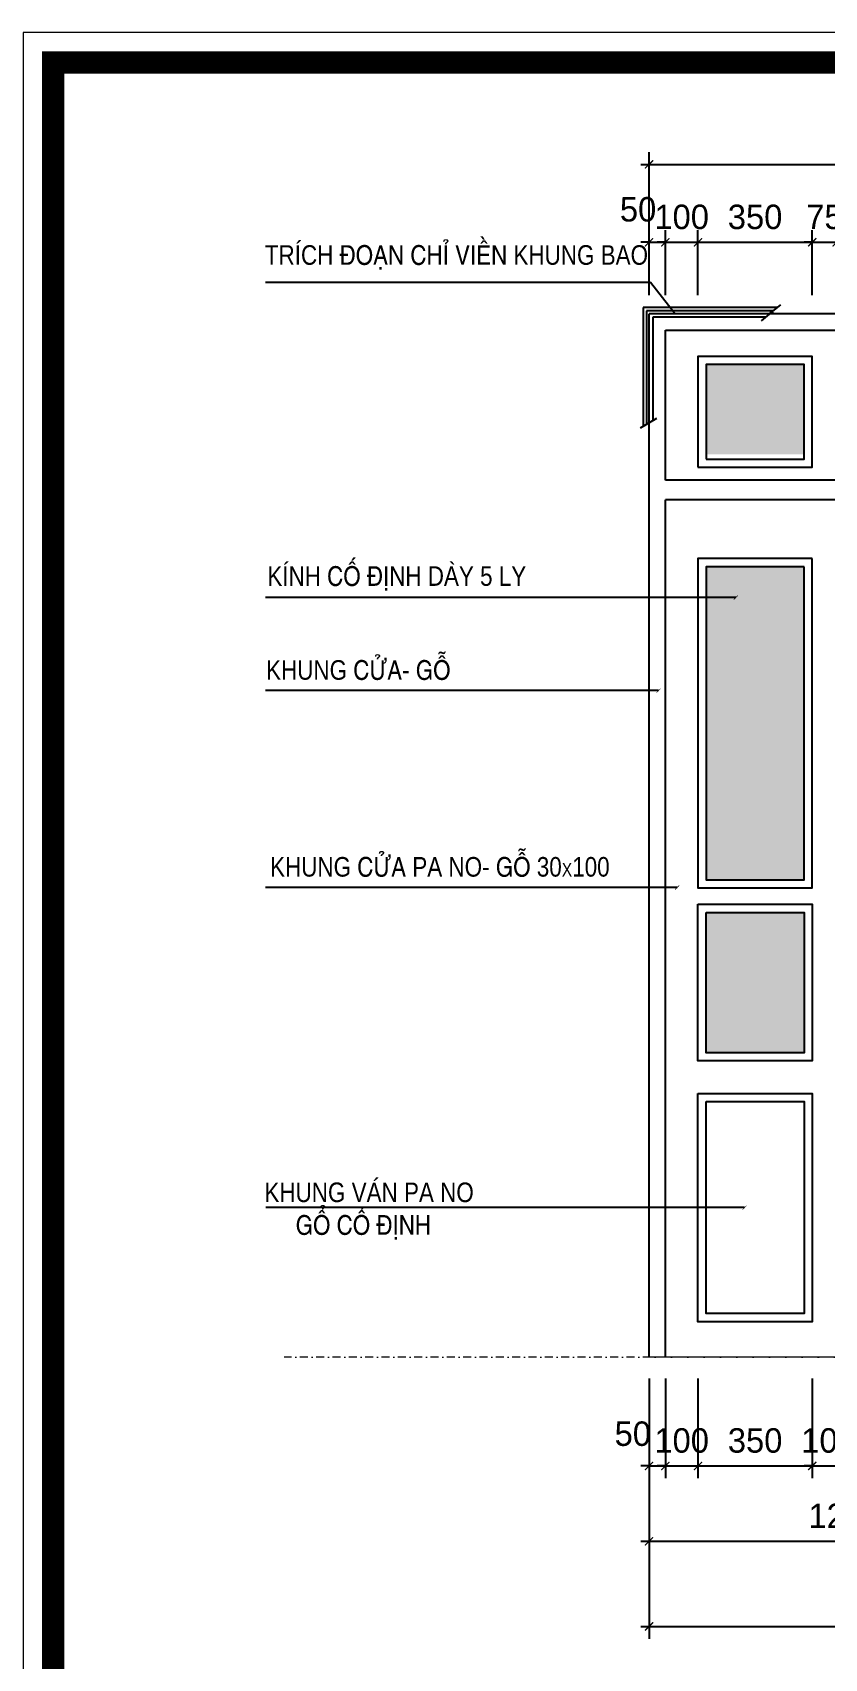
# Model space of a CAD drawing. Header units: millimetres. Extents: x 615730 to 2792744, y 139412 to 597571.
# Drawn here: x 825039 to 829893, y 294317 to 304290 of the extents above; entities that cross this region are included whole.
import ezdxf

# ---------------------------------------------------------------- set-up
doc = ezdxf.new("R2010")
doc.units = ezdxf.units.MM
doc.header["$MEASUREMENT"] = 0
doc.header["$PDMODE"] = 34
doc.linetypes.add('DASHDOT', pattern=[1, 0.5, -0.25, 0, -0.25])
doc.layers.get('0').update_dxf_attribs({"lineweight": 5})
for name, color, linetype in [('DA', 135, 'Continuous'), ('H', 252, 'Continuous'), ('NC', 7, 'Continuous'), ('NET2', 5, 'Continuous'), ('noi that', 29, 'Continuous'), ('NOITHAT', 144, 'Continuous'), ('VL', 155, 'Continuous')]:
    doc.layers.add(name, color=color, linetype=linetype)
for name, color, linetype, lineweight in [('KITCHEN', 4, 'Continuous', 20), ('thay', 7, 'Continuous', 15), ('TIM TRUC', 149, 'DASHDOT', 9)]:
    doc.layers.add(name, color=color, linetype=linetype, lineweight=lineweight)
doc.styles.add('KC2', font='', dxfattribs={"height": 120})
doc.styles.add('RO', font='ROMANS.SHX', dxfattribs={"height": 120})
doc.styles.add('VNI-AVO', font='vni-roms.shx')
doc.styles.get('KC2').set_extended_font_data('VNI-Helve-Condense')
doc.dimstyles.new('50 CS', dxfattribs={"dimtxt": 150, "dimasz": 50, "dimexe": 75, "dimexo": 0, "dimgap": 80, "dimtad": 1, "dimdec": 0, "dimlfac": 0.5, "dimzin": 12, "dimtxsty": 'VNI-AVO', "dimblk": 'ARCHTICK', "dimcen": 0, "dimdle": 50, "dimclrd": 252, "dimclre": 252, "dimclrt": 2, "dimadec": 0, "dimazin": 0, "dimtfac": 1, "dimtdec": 0, "dimtix": 1, "dimtmove": 2, "dimatfit": 0, "dimldrblk": 'OPEN90', "dimfxl": 1, "dimlwd": -1, "dimlwe": -1, "dimarcsym": 0})
doc.dimstyles.new('TL1-50TRUC', dxfattribs={"dimtxt": 150, "dimasz": 25, "dimexe": 50, "dimexo": 0, "dimgap": 20, "dimtad": 1, "dimdec": 0, "dimlfac": 0.5, "dimdsep": 46, "dimtxsty": 'RO', "dimblk": 'DOT', "dimcen": 100, "dimdle": 50, "dimclrd": 4, "dimclre": 4, "dimclrt": 30, "dimadec": 0, "dimazin": 0, "dimtfac": 1, "dimtdec": 0, "dimtix": 1, "dimtmove": 1, "dimatfit": 3, "dimldrblk": 'ARCHTICK', "dimfxl": 1, "dimtolj": 1, "dimarcsym": 0})

# ---------------------------------------------------------------- blocks, each defined once
blk = doc.blocks.new('_ARCHTICK')
at = {"color": 0, "linetype": 'ByBlock', "const_width": 0.15}
blk.add_lwpolyline([(-0.5, -0.5), (0.5, 0.5)], dxfattribs=at)
blk = doc.blocks.new('*D235')
at = {"layer": 'DEFPOINTS', "color": 0, "ltscale": 10, "transparency": 16777216}
for p in [(828818, 296033.1), (828918, 296033.1), (828918, 295497.9)]:
    blk.add_point(p, dxfattribs=at)
at = {"layer": 'VL', "color": 252, "ltscale": 10, "transparency": 16777216}
for p, q in [((828818, 296033.1), (828818, 295422.9)), ((828918, 296033.1), (828918, 295422.9)), ((828818, 295497.9), (828768, 295497.9)), ((828818, 295497.9), (828918, 295497.9)), ((828918, 295497.9), (828968, 295497.9))]:
    blk.add_line(p, q, dxfattribs=at)
at = {"layer": 'VL', "color": 252, "ltscale": 10, "transparency": 16777216, "xscale": 50, "yscale": 50, "zscale": 50}
blk.add_blockref('_ARCHTICK', (828818, 295497.9), dxfattribs=at)
at = {"layer": 'VL', "color": 252, "ltscale": 10, "transparency": 16777216, "xscale": 50, "yscale": 50, "zscale": 50, "rotation": 180}
blk.add_blockref('_ARCHTICK', (828918, 295497.9), dxfattribs=at)
at = {"layer": 'VL', "color": 2, "ltscale": 10, "transparency": 16777216, "insert": (828718.4, 295694.5), "char_height": 150, "attachment_point": 5, "style": 'VNI-AVO'}
blk.add_mtext('50', dxfattribs=at)
blk = doc.blocks.new('_Open90')
at = {"color": 0, "linetype": 'ByBlock', "lineweight": -2}
for p, q in [((0, 0), (-1, 0)), ((-0.5, 0.5), (0, 0)), ((0, 0), (-0.5, -0.5))]:
    blk.add_line(p, q, dxfattribs=at)
blk = doc.blocks.new('*D236')
at = {"layer": 'DEFPOINTS', "color": 0, "ltscale": 10, "transparency": 16777216}
for p in [(828918, 296033.1), (829118, 296033.1), (829118, 295497.9)]:
    blk.add_point(p, dxfattribs=at)
at = {"layer": 'VL', "color": 252, "ltscale": 10, "transparency": 16777216}
for p, q in [((828918, 296033.1), (828918, 295422.9)), ((829118, 296033.1), (829118, 295422.9)), ((828918, 295497.9), (828868, 295497.9)), ((828918, 295497.9), (829118, 295497.9)), ((829118, 295497.9), (829168, 295497.9))]:
    blk.add_line(p, q, dxfattribs=at)
at = {"layer": 'VL', "color": 252, "ltscale": 10, "transparency": 16777216, "xscale": 50, "yscale": 50, "zscale": 50}
blk.add_blockref('_ARCHTICK', (828918, 295497.9), dxfattribs=at)
at = {"layer": 'VL', "color": 252, "ltscale": 10, "transparency": 16777216, "xscale": 50, "yscale": 50, "zscale": 50, "rotation": 180}
blk.add_blockref('_ARCHTICK', (829118, 295497.9), dxfattribs=at)
at = {"layer": 'VL', "color": 2, "ltscale": 10, "transparency": 16777216, "insert": (829018, 295652.9), "char_height": 150, "attachment_point": 5, "style": 'VNI-AVO'}
blk.add_mtext('100', dxfattribs=at)
blk = doc.blocks.new('*D237')
at = {"layer": 'DEFPOINTS', "color": 0, "ltscale": 10, "transparency": 16777216}
for p in [(829118, 296033.1), (829818.5, 296033.1), (829818.5, 295497.9)]:
    blk.add_point(p, dxfattribs=at)
at = {"layer": 'VL', "color": 252, "ltscale": 10, "transparency": 16777216}
for p, q in [((829118, 296033.1), (829118, 295422.9)), ((829818.5, 296033.1), (829818.5, 295422.9)), ((829068, 295497.9), (829868.5, 295497.9))]:
    blk.add_line(p, q, dxfattribs=at)
at = {"layer": 'VL', "color": 252, "ltscale": 10, "transparency": 16777216, "xscale": 50, "yscale": 50, "zscale": 50, "rotation": 180}
blk.add_blockref('_ARCHTICK', (829118, 295497.9), dxfattribs=at)
at = {"layer": 'VL', "color": 252, "ltscale": 10, "transparency": 16777216, "xscale": 50, "yscale": 50, "zscale": 50}
blk.add_blockref('_ARCHTICK', (829818.5, 295497.9), dxfattribs=at)
at = {"layer": 'VL', "color": 2, "ltscale": 10, "transparency": 16777216, "insert": (829468.2, 295652.9), "char_height": 150, "attachment_point": 5, "style": 'VNI-AVO'}
blk.add_mtext('350', dxfattribs=at)
blk = doc.blocks.new('*D238')
at = {"layer": 'DEFPOINTS', "color": 0, "ltscale": 10, "transparency": 16777216}
for p in [(829818.5, 296033.1), (830018, 296033.1), (830018, 295497.9)]:
    blk.add_point(p, dxfattribs=at)
at = {"layer": 'VL', "color": 252, "ltscale": 10, "transparency": 16777216}
for p, q in [((829818.5, 296033.1), (829818.5, 295422.9)), ((830018, 296033.1), (830018, 295422.9)), ((829818.5, 295497.9), (829768.5, 295497.9)), ((829818.5, 295497.9), (830018, 295497.9)), ((830018, 295497.9), (830068, 295497.9))]:
    blk.add_line(p, q, dxfattribs=at)
at = {"layer": 'VL', "color": 252, "ltscale": 10, "transparency": 16777216, "xscale": 50, "yscale": 50, "zscale": 50}
blk.add_blockref('_ARCHTICK', (829818.5, 295497.9), dxfattribs=at)
at = {"layer": 'VL', "color": 252, "ltscale": 10, "transparency": 16777216, "xscale": 50, "yscale": 50, "zscale": 50, "rotation": 180}
blk.add_blockref('_ARCHTICK', (830018, 295497.9), dxfattribs=at)
at = {"layer": 'VL', "color": 2, "ltscale": 10, "transparency": 16777216, "insert": (829918.2, 295652.9), "char_height": 150, "attachment_point": 5, "style": 'VNI-AVO'}
blk.add_mtext('100', dxfattribs=at)
blk = doc.blocks.new('*D249')
at = {"layer": 'DEFPOINTS', "color": 0, "ltscale": 10, "transparency": 16777216}
for p in [(828818, 296033.1), (831218, 296033.1), (831218, 295035.3)]:
    blk.add_point(p, dxfattribs=at)
at = {"layer": 'VL', "color": 252, "ltscale": 10, "transparency": 16777216}
for p, q in [((828818, 296033.1), (828818, 294960.3)), ((831218, 296033.1), (831218, 294960.3)), ((828768, 295035.3), (831268, 295035.3))]:
    blk.add_line(p, q, dxfattribs=at)
at = {"layer": 'VL', "color": 252, "ltscale": 10, "transparency": 16777216, "xscale": 50, "yscale": 50, "zscale": 50, "rotation": 180}
blk.add_blockref('_ARCHTICK', (828818, 295035.3), dxfattribs=at)
at = {"layer": 'VL', "color": 252, "ltscale": 10, "transparency": 16777216, "xscale": 50, "yscale": 50, "zscale": 50}
blk.add_blockref('_ARCHTICK', (831218, 295035.3), dxfattribs=at)
at = {"layer": 'VL', "color": 2, "ltscale": 10, "transparency": 16777216, "insert": (830018, 295190.3), "char_height": 150, "attachment_point": 5, "style": 'VNI-AVO'}
blk.add_mtext('1200', dxfattribs=at)
blk = doc.blocks.new('*D251')
at = {"layer": 'DEFPOINTS', "color": 0, "ltscale": 10, "transparency": 16777216}
for p in [(828818, 296033.1), (833618, 296033.1), (833618, 294512.9)]:
    blk.add_point(p, dxfattribs=at)
at = {"layer": 'VL', "color": 252, "ltscale": 10, "transparency": 16777216}
for p, q in [((828818, 296033.1), (828818, 294437.9)), ((833618, 296033.1), (833618, 294437.9)), ((828768, 294512.9), (833668, 294512.9))]:
    blk.add_line(p, q, dxfattribs=at)
at = {"layer": 'VL', "color": 252, "ltscale": 10, "transparency": 16777216, "xscale": 50, "yscale": 50, "zscale": 50, "rotation": 180}
blk.add_blockref('_ARCHTICK', (828818, 294512.9), dxfattribs=at)
at = {"layer": 'VL', "color": 252, "ltscale": 10, "transparency": 16777216, "xscale": 50, "yscale": 50, "zscale": 50}
blk.add_blockref('_ARCHTICK', (833618, 294512.9), dxfattribs=at)
at = {"layer": 'VL', "color": 2, "ltscale": 10, "transparency": 16777216, "insert": (831218, 294667.9), "char_height": 150, "attachment_point": 5, "style": 'VNI-AVO'}
blk.add_mtext('2400', dxfattribs=at)
blk = doc.blocks.new('*D263')
at = {"layer": 'DEFPOINTS', "color": 0, "ltscale": 10, "transparency": 16777216}
for p in [(828918, 303003.1), (828818, 302679.6), (828918, 302679.6)]:
    blk.add_point(p, dxfattribs=at)
at = {"layer": 'VL', "color": 252, "ltscale": 10, "transparency": 16777216}
for p, q in [((828818, 303003.1), (828768, 303003.1)), ((828818, 302679.6), (828818, 303078.1)), ((828818, 303003.1), (828918, 303003.1)), ((828918, 302679.6), (828918, 303078.1)), ((828918, 303003.1), (828968, 303003.1))]:
    blk.add_line(p, q, dxfattribs=at)
at = {"layer": 'VL', "color": 252, "ltscale": 10, "transparency": 16777216, "xscale": 50, "yscale": 50, "zscale": 50}
blk.add_blockref('_ARCHTICK', (828818, 303003.1), dxfattribs=at)
at = {"layer": 'VL', "color": 252, "ltscale": 10, "transparency": 16777216, "xscale": 50, "yscale": 50, "zscale": 50, "rotation": 180}
blk.add_blockref('_ARCHTICK', (828918, 303003.1), dxfattribs=at)
at = {"layer": 'VL', "color": 2, "ltscale": 10, "transparency": 16777216, "insert": (828750.7, 303204.7), "char_height": 150, "attachment_point": 5, "style": 'VNI-AVO'}
blk.add_mtext('50', dxfattribs=at)
blk = doc.blocks.new('*D264')
at = {"layer": 'DEFPOINTS', "color": 0, "ltscale": 10, "transparency": 16777216}
for p in [(829118, 303003.1), (828918, 302679.6), (829118, 302679.6)]:
    blk.add_point(p, dxfattribs=at)
at = {"layer": 'VL', "color": 252, "ltscale": 10, "transparency": 16777216}
for p, q in [((828918, 303003.1), (828868, 303003.1)), ((828918, 302679.6), (828918, 303078.1)), ((828918, 303003.1), (829118, 303003.1)), ((829118, 302679.6), (829118, 303078.1)), ((829118, 303003.1), (829168, 303003.1))]:
    blk.add_line(p, q, dxfattribs=at)
at = {"layer": 'VL', "color": 252, "ltscale": 10, "transparency": 16777216, "xscale": 50, "yscale": 50, "zscale": 50}
blk.add_blockref('_ARCHTICK', (828918, 303003.1), dxfattribs=at)
at = {"layer": 'VL', "color": 252, "ltscale": 10, "transparency": 16777216, "xscale": 50, "yscale": 50, "zscale": 50, "rotation": 180}
blk.add_blockref('_ARCHTICK', (829118, 303003.1), dxfattribs=at)
at = {"layer": 'VL', "color": 2, "ltscale": 10, "transparency": 16777216, "insert": (829018, 303158.1), "char_height": 150, "attachment_point": 5, "style": 'VNI-AVO'}
blk.add_mtext('100', dxfattribs=at)
blk = doc.blocks.new('*D265')
at = {"layer": 'DEFPOINTS', "color": 0, "ltscale": 10, "transparency": 16777216}
for p in [(829818, 303003.1), (829118, 302679.6), (829818, 302679.6)]:
    blk.add_point(p, dxfattribs=at)
at = {"layer": 'VL', "color": 252, "ltscale": 10, "transparency": 16777216}
for p, q in [((829068, 303003.1), (829868, 303003.1)), ((829118, 302679.6), (829118, 303078.1)), ((829818, 302679.6), (829818, 303078.1))]:
    blk.add_line(p, q, dxfattribs=at)
at = {"layer": 'VL', "color": 252, "ltscale": 10, "transparency": 16777216, "xscale": 50, "yscale": 50, "zscale": 50, "rotation": 180}
blk.add_blockref('_ARCHTICK', (829118, 303003.1), dxfattribs=at)
at = {"layer": 'VL', "color": 252, "ltscale": 10, "transparency": 16777216, "xscale": 50, "yscale": 50, "zscale": 50}
blk.add_blockref('_ARCHTICK', (829818, 303003.1), dxfattribs=at)
at = {"layer": 'VL', "color": 2, "ltscale": 10, "transparency": 16777216, "insert": (829468, 303158.1), "char_height": 150, "attachment_point": 5, "style": 'VNI-AVO'}
blk.add_mtext('350', dxfattribs=at)
blk = doc.blocks.new('*D266')
at = {"layer": 'DEFPOINTS', "color": 0, "ltscale": 10, "transparency": 16777216}
for p in [(829968, 303003.1), (829818, 302679.6), (829968, 302679.6)]:
    blk.add_point(p, dxfattribs=at)
at = {"layer": 'VL', "color": 252, "ltscale": 10, "transparency": 16777216}
for p, q in [((829818, 303003.1), (829768, 303003.1)), ((829818, 302679.6), (829818, 303078.1)), ((829818, 303003.1), (829968, 303003.1)), ((829968, 302679.6), (829968, 303078.1)), ((829968, 303003.1), (830018, 303003.1))]:
    blk.add_line(p, q, dxfattribs=at)
at = {"layer": 'VL', "color": 252, "ltscale": 10, "transparency": 16777216, "xscale": 50, "yscale": 50, "zscale": 50}
blk.add_blockref('_ARCHTICK', (829818, 303003.1), dxfattribs=at)
at = {"layer": 'VL', "color": 252, "ltscale": 10, "transparency": 16777216, "xscale": 50, "yscale": 50, "zscale": 50, "rotation": 180}
blk.add_blockref('_ARCHTICK', (829968, 303003.1), dxfattribs=at)
at = {"layer": 'VL', "color": 2, "ltscale": 10, "transparency": 16777216, "insert": (829893, 303158.1), "char_height": 150, "attachment_point": 5, "style": 'VNI-AVO'}
blk.add_mtext('75', dxfattribs=at)
blk = doc.blocks.new('*D275')
at = {"layer": 'DEFPOINTS', "color": 0, "ltscale": 10, "transparency": 16777216}
for p in [(833618, 303480.8), (828818, 302679.6), (833618, 302679.6)]:
    blk.add_point(p, dxfattribs=at)
at = {"layer": 'VL', "color": 252, "ltscale": 10, "transparency": 16777216}
for p, q in [((828818, 302679.6), (828818, 303555.8)), ((833618, 302679.6), (833618, 303555.8)), ((828768, 303480.8), (833668, 303480.8))]:
    blk.add_line(p, q, dxfattribs=at)
at = {"layer": 'VL', "color": 252, "ltscale": 10, "transparency": 16777216, "xscale": 50, "yscale": 50, "zscale": 50, "rotation": 180}
blk.add_blockref('_ARCHTICK', (828818, 303480.8), dxfattribs=at)
at = {"layer": 'VL', "color": 252, "ltscale": 10, "transparency": 16777216, "xscale": 50, "yscale": 50, "zscale": 50}
blk.add_blockref('_ARCHTICK', (833618, 303480.8), dxfattribs=at)
at = {"layer": 'VL', "color": 2, "ltscale": 10, "transparency": 16777216, "insert": (831218, 303635.8), "char_height": 150, "attachment_point": 5, "style": 'VNI-AVO'}
blk.add_mtext('2400', dxfattribs=at)
blk = doc.blocks.new('_DOT')
at = {"color": 0, "linetype": 'ByBlock'}
blk.add_line((-0.5, 0), (-1, 0), dxfattribs=at)
at = {"color": 0, "linetype": 'ByBlock', "const_width": 0.5}
blk.add_lwpolyline([(-0.25, 0, 1), (0.25, 0, 1)], format="xyb", close=True, dxfattribs=at)

msp = doc.modelspace()

# ---------------------------------------------------------------- hatches: boundary and pattern name
at = {"layer": 'noi that'}
h = msp.add_hatch(color=5, dxfattribs=at)
h.set_gradient(color1=(0, 0, 255), one_color=1, tint=1, name='CURVED')
h.paths.add_polyline_path([(833268, 302253.2), (833268, 301703.2), (832668, 301703.2), (832668, 302253.2)])
h.paths.add_polyline_path([(832168.2, 302253.2), (832168.2, 301703.2), (830267.7, 301703.2), (830267.7, 302253.2)])
h.paths.add_polyline_path([(829168, 302253.2), (829768, 302253.2), (829768, 301703.2), (829168, 301703.2)])
h.paths.add_polyline_path([(832668, 301013.3), (833268, 301013.3), (833268, 299092.6), (832668, 299092.6)])
h.paths.add_polyline_path([(831467.4, 301013.3), (832168, 301013.3), (832168, 300153), (831467.4, 300153)])
h.paths.add_polyline_path([(832168, 299092.6), (831467.4, 299092.6), (831467.4, 299953), (832168, 299953)])
h.paths.add_polyline_path([(830268, 299953), (830968.5, 299953), (830968.5, 299092.6), (830268, 299092.6)])
h.paths.add_polyline_path([(830268, 300153), (830268, 301013.3), (830968.5, 301013.3), (830968.5, 300153)])
h.paths.add_polyline_path([(829768, 299092.6), (829168, 299092.6), (829168, 301013.3), (829768, 301013.3)])
h.paths.add_polyline_path([(832667.4, 298892.6), (833268, 298892.6), (833268, 298032.3), (832667.4, 298032.3)])
h.paths.add_polyline_path([(831467.4, 298892.6), (832168, 298892.6), (832168, 298032.3), (831467.4, 298032.3)])
h.paths.add_polyline_path([(830268, 298892.6), (830968.5, 298892.6), (830968.5, 298560.3, -0.002431), (830958, 298560.4, 0.108755), (830916.1, 298553.3, 1.91883), (830919.3, 298538.8, -0.020933), (830968.5, 298541.1), (830968.5, 298032.3), (830268, 298032.3)])
h.paths.add_polyline_path([(829168, 298892.6), (829768.5, 298892.6), (829768.5, 298032.3), (829168, 298032.3)])

# ---------------------------------------------------------------- linework, layer by layer
at = {"layer": 'DA'}
for p, q in [((833618, 302564.1), (828818, 302564.1)), ((828818, 296164.1), (828818, 302564.1)), ((828918, 301543.3), (828918, 302464.1)), ((833518, 301543.3), (828918, 301543.3)), ((833518, 301423.3), (828918, 301423.3)), ((828918, 296164.1), (828918, 301423.3))]:
    msp.add_line(p, q, dxfattribs=at)
for points in [[(829818, 301063.3), (829118, 301063.3), (829118, 299042.6), (829818, 299042.6)], [(829818, 301063.3), (829118, 301063.3), (829118, 299042.6), (829818, 299042.6)], [(829118, 298942.6), (829818.5, 298942.6), (829818.5, 297982.3), (829118, 297982.3)], [(829118, 297782.3), (829818.5, 297782.3), (829818.5, 296382), (829118, 296382)]]:
    msp.add_lwpolyline(points, close=True, dxfattribs=at)
at = {"layer": 'H', "const_width": 138.2}
msp.add_lwpolyline([(825165.9, 285120.6), (852168.8, 285120.6), (852168.8, 304105.6), (825165.9, 304105.6)], close=True, dxfattribs=at)
at = {"layer": 'KITCHEN'}
msp.add_line((833618, 296164.1), (828818, 296164.1), dxfattribs=at)
at = {"layer": 'NC', "linetype": 'Continuous', "ltscale": 20}
for p, q in [((828781.8, 302603.3), (828781.8, 301875.5)), ((829604, 302603.3), (828781.8, 302603.3)), ((829623.1, 302620.6), (829575.5, 302580.2)), ((828801.8, 302583.3), (828801.8, 301887.4)), ((829580.4, 302583.3), (828801.8, 302583.3)), ((828841.8, 302543.3), (828841.8, 301911.3)), ((829533.3, 302543.3), (828841.8, 302543.3)), ((829566.3, 302572.4), (829505.4, 302520.6)), ((829557.4, 302575.3), (829579.5, 302577.6)), ((829578.4, 302568.4), (829557.4, 302575.3)), ((829579.5, 302577.6), (829569.9, 302584)), ((828765.1, 301865.2), (828865.1, 301924.8))]:
    msp.add_line(p, q, dxfattribs=at)
at = {"layer": 'NET2'}
msp.add_line((828918, 302464.1), (833518, 302464.1), dxfattribs=at)
at = {"layer": 'NOITHAT'}
for points in [[(829118, 301623.2), (829818, 301623.2), (829818, 302303.2), (829118, 302303.2)], [(829168, 301673.2), (829768, 301673.2), (829768, 302253.2), (829168, 302253.2)], [(829768, 301013.3), (829168, 301013.3), (829168, 299092.6), (829768, 299092.6)], [(829768, 301013.3), (829168, 301013.3), (829168, 299092.6), (829768, 299092.6)], [(829168, 298892.6), (829768.5, 298892.6), (829768.5, 298032.3), (829168, 298032.3)], [(829168, 297732.3), (829768.5, 297732.3), (829768.5, 296432), (829168, 296432)]]:
    msp.add_lwpolyline(points, close=True, dxfattribs=at)
at = {"layer": 'thay', "linetype": 'Continuous'}
msp.add_lwpolyline([(824981.6, 284936.3), (852353.1, 284936.3), (852353.1, 304289.9), (824981.6, 304289.9)], close=True, dxfattribs=at)
at = {"layer": 'TIM TRUC', "ltscale": 100}
msp.add_line((852353.1, 296164.1), (826582.2, 296164.1), dxfattribs=at)

# ---------------------------------------------------------------- texts
at = {"layer": 'NC', "linetype": 'Continuous', "ltscale": 20, "attachment_point": 1, "style": 'KC2'}
for s, insert, char_height, width in [('TRÍCH ÑOAÏN CHÆ VIEÀN KHUNG BAO', (826463.2, 302985.3), 120, 2834.286), ('KÍNH COÁ ÑÒNH DAØY 5 LY', (826478.5, 301016), 120, 2063.157), ('{\\H1.2x;KHUNG CÖÛA- GOÃ }', (826470.7, 300439.9), 100, 2063.157), ('{\\H1.2x;KHUNG CÖÛA PA NO- GOÃ 30\\H0.7x;X\\H1.429x;100}', (826495.2, 299232.5), 100, 2317.414), ('{\\H1.2x;KHUNG VAÙN PA NO\\P     GOÅ COÁ ÑÒNH }', (826460.8, 297236), 100, 2554.933)]:
    msp.add_mtext(s, dxfattribs=dict(at, insert=insert, char_height=char_height, width=width))

# ---------------------------------------------------------------- dimensions: what is measured, and where the dimension line sits
at = {"layer": 'VL', "ltscale": 10}
for base, p1, p2, picture, middle in [((833618, 303480.8), (828818, 302679.6), (833618, 302679.6), '*D275', (831218, 303635.8)), ((829118, 303003.1), (828918, 302679.6), (829118, 302679.6), '*D264', (829018, 303158.1)), ((829818, 303003.1), (829118, 302679.6), (829818, 302679.6), '*D265', (829468, 303158.1)), ((829968, 303003.1), (829818, 302679.6), (829968, 302679.6), '*D266', (829893, 303158.1)), ((831218, 295035.3), (828818, 296033.1), (831218, 296033.1), '*D249', (830018, 295190.3)), ((833618, 294512.9), (828818, 296033.1), (833618, 296033.1), '*D251', (831218, 294667.9)), ((829118, 295497.9), (828918, 296033.1), (829118, 296033.1), '*D236', (829018, 295652.9)), ((829818.5, 295497.9), (829118, 296033.1), (829818.5, 296033.1), '*D237', (829468.2, 295652.9)), ((830018, 295497.9), (829818.5, 296033.1), (830018, 296033.1), '*D238', (829918.2, 295652.9))]:
    dim = msp.add_linear_dim(base=base, p1=p1, p2=p2, dimstyle='50 CS', dxfattribs=at)
    dim.commit()
    dim.dimension.update_dxf_attribs({"geometry": picture, "text_midpoint": middle})
for base, p1, p2, picture, middle in [((828918, 303003.1), (828818, 302679.6), (828918, 302679.6), '*D263', (828750.7, 303204.7)), ((828918, 295497.9), (828818, 296033.1), (828918, 296033.1), '*D235', (828718.4, 295694.5))]:
    dim = msp.add_linear_dim(base=base, p1=p1, p2=p2, dimstyle='50 CS', dxfattribs=at)
    dim.commit()
    dim.dimension.update_dxf_attribs({"geometry": picture, "text_midpoint": middle, "dimtype": 160})

# ---------------------------------------------------------------- leaders
at = {"layer": 'NC', "color": 119, "linetype": 'Continuous', "ltscale": 20}
msp.add_leader([(828975, 302568.4), (828827.1, 302757.6), (826467.6, 302757.6)], dimstyle='TL1-50TRUC', override={"dimgap": 20, "dimtad": 0}, dxfattribs=at)
at = {"layer": 'NC', "linetype": 'Continuous', "ltscale": 20}
for points in [[(828990.7, 299045.7), (826467.6, 299045.7)], [(829403.2, 297082.1), (826469.5, 297082.1)]]:
    msp.add_leader(points, dimstyle='TL1-50TRUC', override={"dimgap": 20, "dimtad": 0}, dxfattribs=at)
at = {"layer": 'noi that', "color": 119, "linetype": 'Continuous', "ltscale": 20}
msp.add_leader([(829349.5, 300824.3), (826467.6, 300824.3)], dimstyle='TL1-50TRUC', override={"dimgap": 20, "dimtad": 0}, dxfattribs=at)
at = {"layer": 'noi that'}
msp.add_leader([(828875.9, 300253.2), (826467.6, 300253.2)], dimstyle='TL1-50TRUC', override={"dimgap": 20, "dimtad": 0}, dxfattribs=at)

doc.saveas('drawing.dxf')
